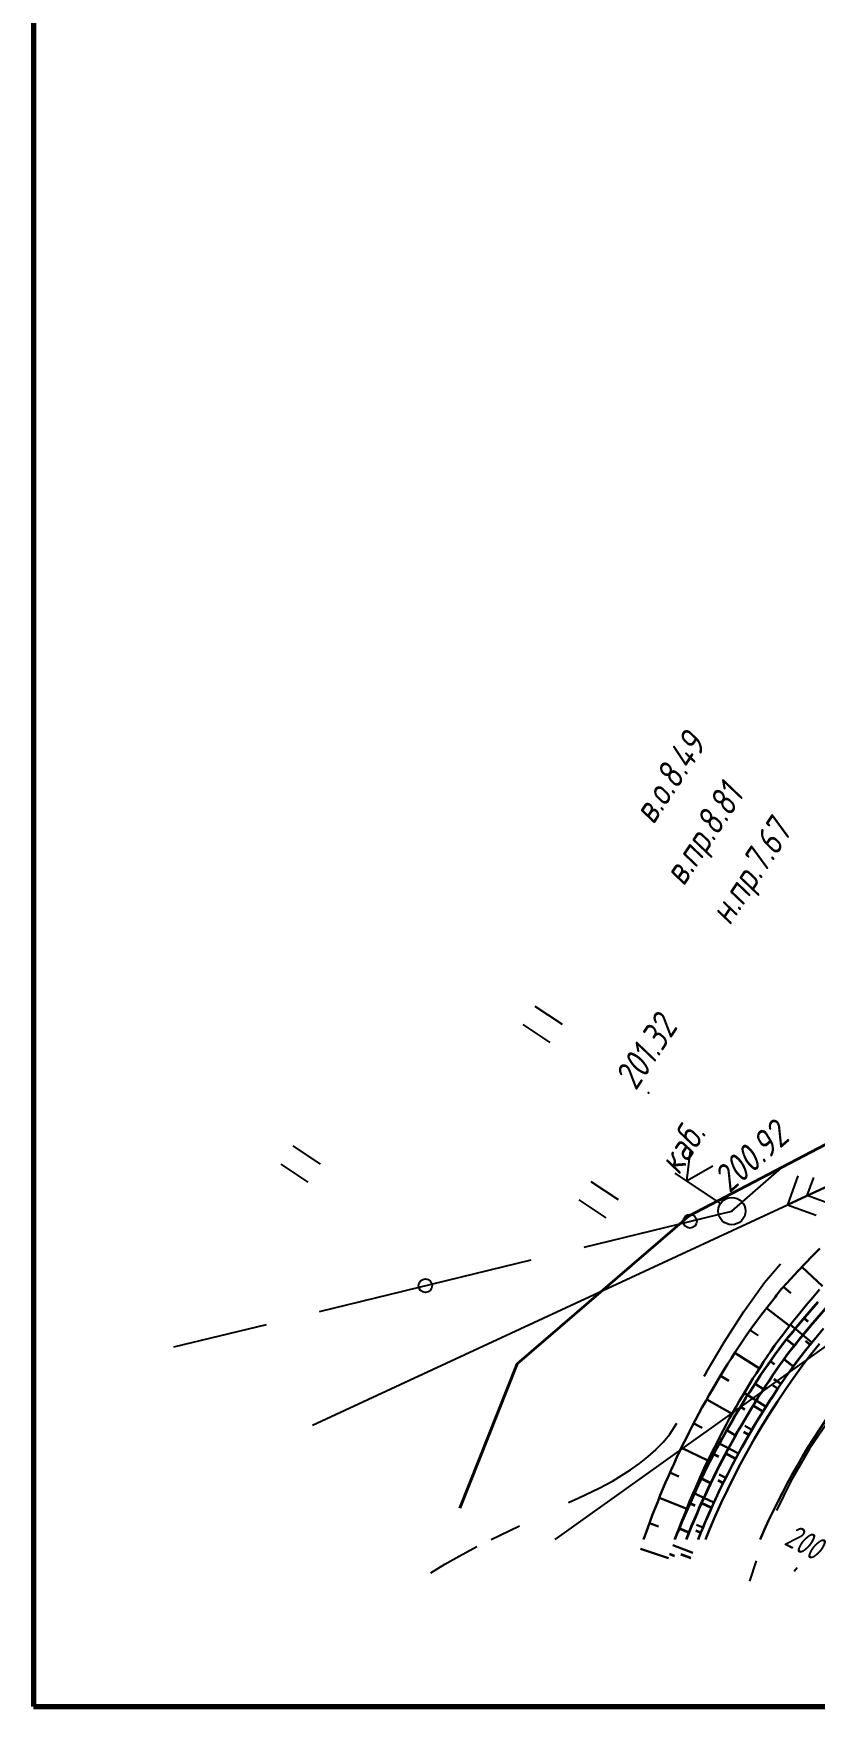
# Model space of a CAD drawing. Header units: millimetres. Extents: x 1808 to 2910, y -1045 to 155.
# Drawn here: x 1844.1 to 1901.4, y -130.5 to -7.8 of the extents above; entities that cross this region are included whole.
import ezdxf

# ---------------------------------------------------------------- set-up
doc = ezdxf.new("R2010")
doc.units = ezdxf.units.MM
doc.linetypes.add('CONTI', pattern=[0])
for name, color, linetype, lineweight in [('10', 1, 'Continuous', 35), ('КОПИЯ_ОСЬ_13_ОТКОСЫ', 7, 'Continuous', 30), ('КОПИЯ_ОСЬ_ГРАНИЦЫ_ПОЛОС', 7, 'Continuous', 30), ('ОСЬ_ВЕРХ_ПОКРЫТИЯ_ГРАНИЦЫ_ПОЛОС', 7, 'Continuous', 30), ('ОСЬ_ВЕРХ_ПОКРЫТИЯ_ОСЬ', 1, 'Continuous', 30), ('Ось_примыкания', 1, 'Continuous', 35)]:
    doc.layers.add(name, color=color, linetype=linetype, lineweight=lineweight)
for name, color, linetype in [('_Оформление', 7, 'Continuous'), ('GOR_BDEFAULT', 212, 'CONTI'), ('NAD_MDEFAULT', 7, 'CONTI'), ('PI_OTDEFAULT', 172, 'CONTI'), ('PI_TTDEFAULT', 5, 'CONTI'), ('PLN_O', 7, 'CONTI'), ('SIT_LDEFAULT', 7, 'CONTI'), ('USLZNDEFAULT', 7, 'CONTI'), ('ZAPSKDEFAULT', 7, 'CONTI'), ('КОПИЯ_ОСЬ_ТАНГЕНСЫ', 1, 'Continuous'), ('ОСЬ_ВЕРХ_ПОКРЫТИЯ_ОТКОСЫ', 7, 'Continuous')]:
    doc.layers.add(name, color=color, linetype=linetype)
doc.styles.add('eskd', font='isocpeur.ttf', dxfattribs={"width": 1.2, "height": 2})
doc.styles.add('SHRFT', font='isocpeui.ttf')

# ---------------------------------------------------------------- blocks, each defined once
blk = doc.blocks.new('BL_2011')
at = {"color": 0}
for p, q in [((0, 0), (0, 2.4)), ((1.6, 0), (1.6, 2.4))]:
    blk.add_line(p, q, dxfattribs=at)
blk = doc.blocks.new('BL_4017')
at = {"color": 0}
for p, q in [((0, 1), (0, 5)), ((2, 5), (0, 4)), ((0, 4), (2, 3))]:
    blk.add_line(p, q, dxfattribs=at)
blk.add_circle((0, 0), 1, dxfattribs=at)

msp = doc.modelspace()

# ---------------------------------------------------------------- linework, layer by layer
at = {"layer": '10'}
for points in [[(2382.69, 127.33), (2304.69, 117.93), (2248.38, 103.31), (2232.75, 96.81), (2234.74, 91.43), (2189.64, 71.97), (2156, 57.46), (2151.97, 61.61), (2129.33, 51.95), (2020.8, 1.33), (1972.53, -32.75), (1978.89, -39.35), (1952.55, -57.17), (1943.27, -65.07), (1934.81, -72.26), (1892.21, -94.53), (1879.6, -105.38), (1875.38, -115.96)], [(1875.38, -115.96), (1879.6, -105.38), (1892.21, -94.53), (1934.81, -72.26), (1943.27, -65.07), (1952.55, -57.17), (1978.89, -39.35), (1972.53, -32.75), (2020.8, 1.33), (2129.33, 51.95)]]:
    msp.add_lwpolyline(points, dxfattribs=at)
at = {"layer": '_Оформление', "lineweight": 70, "ltscale": 200}
msp.add_lwpolyline([(2884.31, 155.37), (1844.1, 155.37), (1844.1, -130.51), (2884.31, -130.51)], close=True, dxfattribs=at)
at = {"layer": 'PI_TTDEFAULT', "color": 5}
for p in [(1889.23, -85.51, 201.32), (1895.35, -94.17, 200.92)]:
    msp.add_point(p, dxfattribs=at)
at = {"layer": 'PLN_O'}
for p, q in [((1895.35, -94.17), (1899, -90.99)), ((1884.51, -96.81), (1895.35, -94.17)), ((1865.08, -101.53), (1880.63, -97.75)), ((1854.39, -104.13), (1861.19, -102.48))]:
    msp.add_line(p, q, dxfattribs=at)
for centre in [(1892.28, -94.92), (1872.86, -99.64)]:
    msp.add_circle(centre, 0.5, dxfattribs=at)
at = {"layer": 'SIT_LDEFAULT', "color": 7}
for p, q in [((1864.57, -109.87), (1906.68, -90.34)), ((1905.77, -90.76), (1899.43, -93.71)), ((1900.2, -91.58), (1899.43, -93.71)), ((1900.87, -93.03), (1901.36, -91.7)), ((1902.21, -93.52), (1900.87, -93.03)), ((1899.43, -93.71), (1901.54, -94.48)), ((1897.74, -99.41), (1898.93, -98.03)), ((1896.22, -101.53), (1897.74, -99.41)), ((1894.79, -103.78), (1896.22, -101.53)), ((1893.47, -106), (1894.78, -103.78)), ((1893.32, -106.28), (1893.48, -106)), ((1890.81, -110.53), (1891.32, -109.73)), ((1902.58, -109.36), (1901.06, -111.62)), ((1889.76, -111.68), (1890.31, -111.12)), ((1890.31, -111.12), (1890.81, -110.53)), ((1901.06, -111.62), (1899.69, -113.99)), ((1887.92, -113.14), (1888.57, -112.69)), ((1888.57, -112.69), (1889.18, -112.19)), ((1889.19, -112.19), (1889.77, -111.68)), ((1885.61, -114.49), (1886.6, -113.97)), ((1886.6, -113.97), (1887.26, -113.57)), ((1887.26, -113.57), (1887.92, -113.14)), ((1899.69, -113.99), (1898.62, -116.12)), ((1883.37, -115.55), (1884.11, -115.21)), ((1884.11, -115.21), (1885.61, -114.49)), ((1878.36, -117.93), (1879.76, -117.26)), ((1875.35, -119.47), (1876.64, -118.77)), ((1877.7, -118.26), (1878.36, -117.93)), ((1873.26, -120.7), (1874.3, -120.07)), ((1874.3, -120.07), (1875.35, -119.47)), ((1897.13, -119.83), (1896.64, -121.31)), ((1899.92, -120.57), (1900.15, -120.32))]:
    msp.add_line(p, q, dxfattribs=at)
at = {"layer": 'КОПИЯ_ОСЬ_13_ОТКОСЫ'}
for points in [[(1888.87, -118.26), (1889.01, -117.87), (1889.18, -117.39), (1889.36, -116.91), (1889.54, -116.43), (1889.72, -115.96), (1889.91, -115.49), (1890.1, -115.01), (1890.29, -114.54), (1890.49, -114.08), (1890.7, -113.61), (1890.9, -113.14), (1891.11, -112.68), (1891.32, -112.22), (1891.54, -111.76), (1891.76, -111.3), (1891.99, -110.84), (1892.22, -110.39), (1892.45, -109.94), (1892.68, -109.49), (1892.93, -109.02), (1893.18, -108.56), (1893.44, -108.11), (1893.69, -107.65), (1893.96, -107.2), (1894.22, -106.74), (1894.49, -106.29), (1894.76, -105.85), (1895.04, -105.4), (1895.32, -104.96), (1895.6, -104.52), (1895.89, -104.08), (1896.18, -103.64), (1896.48, -103.21), (1896.78, -102.78), (1897.12, -102.31), (1897.47, -101.84), (1897.83, -101.38), (1898.19, -100.92), (1898.55, -100.46), (1898.63, -100.34), (1898.71, -100.23), (1898.8, -100.13), (1898.88, -100.02), (1898.97, -99.91), (1899.06, -99.81), (1899.67, -99.13), (1900.2, -98.57), (1900.73, -98.01), (1901.26, -97.45), (1901.8, -96.91)], [(1900.49, -98.25), (1902, -99.68)], [(1891.18, -118.26), (1891.2, -118.2), (1891.37, -117.74), (1891.54, -117.29), (1891.71, -116.83), (1891.89, -116.38), (1892.07, -115.93), (1892.25, -115.48), (1892.44, -115.03), (1892.63, -114.58), (1892.83, -114.14), (1893.02, -113.69), (1893.23, -113.25), (1893.43, -112.81), (1893.64, -112.37), (1893.85, -111.93), (1894.07, -111.5), (1894.29, -111.07), (1894.51, -110.64), (1894.73, -110.21), (1894.96, -109.79), (1895.19, -109.37), (1895.43, -108.94), (1895.66, -108.52), (1895.9, -108.11), (1896.15, -107.69), (1896.4, -107.28), (1896.65, -106.87), (1896.9, -106.46), (1897.16, -106.05), (1897.42, -105.64), (1897.68, -105.24), (1897.95, -104.84), (1898.22, -104.44), (1898.49, -104.04), (1898.83, -103.59), (1899.17, -103.14), (1899.52, -102.69), (1899.86, -102.24), (1900.21, -101.8), (1900.81, -101.07), (1901.29, -100.5), (1901.78, -99.93)], [(1891.18, -118.26), (1891.2, -118.2), (1891.37, -117.74), (1891.54, -117.29), (1891.71, -116.83), (1891.89, -116.38), (1892.07, -115.93), (1892.25, -115.48), (1892.44, -115.03), (1892.63, -114.58), (1892.83, -114.14), (1893.02, -113.69), (1893.23, -113.25), (1893.43, -112.81), (1893.64, -112.37), (1893.85, -111.93), (1894.07, -111.5), (1894.29, -111.07), (1894.51, -110.64), (1894.73, -110.21), (1894.96, -109.79), (1895.19, -109.37), (1895.43, -108.94), (1895.66, -108.52), (1895.9, -108.11), (1896.15, -107.69), (1896.4, -107.28), (1896.65, -106.87), (1896.9, -106.46), (1897.16, -106.05), (1897.42, -105.64), (1897.68, -105.24), (1897.95, -104.84), (1898.22, -104.44), (1898.49, -104.04), (1898.83, -103.59), (1899.17, -103.14), (1899.52, -102.69), (1899.86, -102.24), (1900.21, -101.8), (1900.81, -101.07), (1901.29, -100.5), (1901.78, -99.93)], [(1899.14, -99.72), (1899.67, -100.2)], [(1897.89, -101.29), (1899.59, -102.6)], [(1896.69, -102.9), (1897.28, -103.3)], [(1901.23, -103.8), (1899.65, -102.52)], [(1892.88, -118.26), (1892.89, -118.23), (1893.06, -117.8), (1893.24, -117.37), (1893.42, -116.94), (1893.61, -116.51), (1893.8, -116.08), (1893.99, -115.66), (1894.18, -115.24), (1894.38, -114.82), (1894.58, -114.39), (1894.79, -113.98), (1895, -113.56), (1895.21, -113.14), (1895.42, -112.73), (1895.64, -112.32), (1895.86, -111.91), (1896.09, -111.5), (1896.32, -111.09), (1896.55, -110.69), (1896.78, -110.29), (1897.02, -109.88), (1897.26, -109.48), (1897.5, -109.09), (1897.75, -108.69), (1898, -108.3), (1898.25, -107.91), (1898.51, -107.52), (1898.76, -107.13), (1899.03, -106.74), (1899.29, -106.36), (1899.56, -105.98), (1899.83, -105.6), (1900.1, -105.22), (1900.44, -104.79), (1900.78, -104.36), (1901.12, -103.93), (1901.46, -103.51)], [(1895.58, -104.56), (1897.37, -105.72)], [(1894.52, -106.25), (1895.13, -106.62)], [(1898.96, -106.85), (1898.44, -106.49)], [(1897.86, -108.52), (1896.26, -107.5)], [(1893.51, -107.98), (1895.38, -109.03)], [(1892.55, -109.75), (1893.18, -110.08)], [(1896.82, -110.22), (1896.3, -109.92)], [(1891.65, -111.54), (1893.59, -112.47)], [(1895.83, -111.96), (1894.26, -111.11)], [(1890.81, -113.35), (1891.47, -113.64)], [(1894.91, -113.74), (1894.41, -113.49)], [(1890.03, -115.19), (1892.04, -116.01)], [(1894.04, -115.54), (1892.52, -114.84)], [(1889.3, -117.06), (1889.98, -117.31)], [(1893.24, -117.37), (1892.76, -117.17)], [(1888.64, -118.94), (1890.7, -119.63)], [(1892.5, -119.23), (1891.03, -118.67)]]:
    msp.add_lwpolyline(points, dxfattribs=at)
at = {"layer": 'КОПИЯ_ОСЬ_ГРАНИЦЫ_ПОЛОС'}
msp.add_lwpolyline([(1901.79, -103.9), (1901.14, -104.7), (1900.51, -105.52), (1899.89, -106.38), (1899.28, -107.26), (1898.69, -108.14), (1898.12, -109.04), (1897.56, -109.94), (1897.02, -110.86), (1896.5, -111.78), (1895.99, -112.71), (1895.5, -113.66), (1895.03, -114.61), (1894.57, -115.57), (1894.13, -116.54), (1893.71, -117.52), (1893.41, -118.26)], dxfattribs=at)
at = {"layer": 'КОПИЯ_ОСЬ_ТАНГЕНСЫ'}
msp.add_line((1882.38, -118.26), (2034.48, -9.69), dxfattribs=at)
at = {"layer": 'ОСЬ_ВЕРХ_ПОКРЫТИЯ_ГРАНИЦЫ_ПОЛОС'}
for points in [[(1892.87, -118.26), (1893.25, -117.32), (1893.67, -116.34), (1894.12, -115.36), (1894.58, -114.39), (1895.05, -113.43), (1895.55, -112.48), (1896.06, -111.54), (1896.59, -110.61), (1897.13, -109.68), (1897.69, -108.77), (1898.27, -107.87), (1898.87, -106.97), (1899.48, -106.09), (1900.11, -105.22), (1900.75, -104.39), (1901.41, -103.58), (1902.07, -102.78)], [(1893.41, -118.26), (1893.71, -117.52), (1894.13, -116.54), (1894.57, -115.57), (1895.03, -114.61), (1895.5, -113.66), (1895.99, -112.71), (1896.5, -111.78), (1897.02, -110.86), (1897.56, -109.94), (1898.12, -109.04), (1898.69, -108.14), (1899.28, -107.26), (1899.89, -106.38), (1900.51, -105.52), (1901.14, -104.7), (1901.79, -103.9)]]:
    msp.add_lwpolyline(points, dxfattribs=at)
at = {"layer": 'ОСЬ_ВЕРХ_ПОКРЫТИЯ_ОСЬ'}
msp.add_lwpolyline([(1897.42, -118.26, -0.055386), (1903.48, -107.73)], format="xyb", dxfattribs=at)
at = {"layer": 'ОСЬ_ВЕРХ_ПОКРЫТИЯ_ОТКОСЫ'}
msp.add_lwpolyline([(1892.88, -118.26), (1892.89, -118.23), (1893.06, -117.8), (1893.24, -117.37), (1893.42, -116.94), (1893.61, -116.51), (1893.8, -116.08), (1893.99, -115.66), (1894.18, -115.24), (1894.38, -114.82), (1894.58, -114.39), (1894.79, -113.98), (1895, -113.56), (1895.21, -113.14), (1895.42, -112.73), (1895.64, -112.32), (1895.86, -111.91), (1896.09, -111.5), (1896.32, -111.09), (1896.55, -110.69), (1896.78, -110.29), (1897.02, -109.88), (1897.26, -109.48), (1897.5, -109.09), (1897.75, -108.69), (1898, -108.3), (1898.25, -107.91), (1898.51, -107.52), (1898.76, -107.13), (1899.03, -106.74), (1899.29, -106.36), (1899.56, -105.98), (1899.83, -105.6), (1900.1, -105.22), (1900.44, -104.79), (1900.78, -104.36), (1901.12, -103.93), (1901.46, -103.51)], dxfattribs=at)
at = {"layer": 'Ось_примыкания', "color": 0}
for p, q in [((1900.65, -102.03), (1900.93, -102.27)), ((1899.38, -103.58), (1899.96, -104.03)), ((1901.09, -103.98), (1900.76, -103.71)), ((1898.19, -105.18), (1898.49, -105.39)), ((1899.86, -105.56), (1899.18, -105.06)), ((1897.06, -106.83), (1897.68, -107.24)), ((1898.72, -107.2), (1898.37, -106.96)), ((1895.99, -108.52), (1896.31, -108.72)), ((1897.63, -108.88), (1896.92, -108.43)), ((1894.98, -110.25), (1895.63, -110.62)), ((1896.6, -110.59), (1896.24, -110.38)), ((1894.02, -112), (1894.36, -112.18)), ((1895.63, -112.34), (1894.9, -111.95)), ((1893.12, -113.79), (1893.81, -114.12)), ((1894.72, -114.12), (1894.35, -113.94)), ((1892.28, -115.6), (1892.64, -115.76)), ((1893.87, -115.93), (1893.13, -115.6)), ((1891.5, -117.44), (1892.22, -117.74)), ((1893.08, -117.77), (1892.71, -117.61)), ((1890.78, -119.31), (1891.15, -119.45)), ((1892.35, -119.63), (1891.6, -119.35))]:
    msp.add_line(p, q, dxfattribs=at)
for points in [[(1891.18, -118.26), (1891.2, -118.22), (1891.37, -117.77), (1891.55, -117.32), (1891.74, -116.87), (1891.92, -116.43), (1892.11, -115.98), (1892.31, -115.54), (1892.51, -115.1), (1892.71, -114.66), (1892.91, -114.23), (1893.12, -113.79), (1893.33, -113.36), (1893.55, -112.93), (1893.76, -112.5), (1893.99, -112.07), (1894.21, -111.64), (1894.44, -111.21), (1894.67, -110.79), (1894.91, -110.37), (1895.15, -109.95), (1895.39, -109.53), (1895.63, -109.12), (1895.88, -108.7), (1896.13, -108.29), (1896.39, -107.88), (1896.65, -107.47), (1896.91, -107.07), (1897.17, -106.66), (1897.44, -106.26), (1897.71, -105.86), (1897.99, -105.47), (1898.26, -105.07), (1898.54, -104.68), (1898.83, -104.29), (1899.17, -103.84), (1899.52, -103.4), (1899.87, -102.97), (1900.23, -102.53), (1900.59, -102.1), (1901.19, -101.39), (1901.68, -100.83)], [(1892.02, -118.26), (1892.1, -118.05), (1892.27, -117.61), (1892.45, -117.17), (1892.64, -116.73), (1892.82, -116.29), (1893.01, -115.86), (1893.21, -115.42), (1893.41, -114.99), (1893.61, -114.55), (1893.81, -114.12), (1894.02, -113.69), (1894.23, -113.27), (1894.44, -112.84), (1894.66, -112.42), (1894.88, -111.99), (1895.11, -111.57), (1895.33, -111.16), (1895.57, -110.74), (1895.8, -110.32), (1896.04, -109.91), (1896.28, -109.5), (1896.52, -109.09), (1896.77, -108.68), (1897.02, -108.28), (1897.27, -107.87), (1897.53, -107.47), (1897.79, -107.07), (1898.06, -106.67), (1898.32, -106.28), (1898.59, -105.89), (1898.86, -105.5), (1899.14, -105.11), (1899.42, -104.72), (1899.76, -104.28), (1900.1, -103.85), (1900.45, -103.41), (1900.8, -102.98), (1901.16, -102.56), (1902.39, -101.11)]]:
    msp.add_lwpolyline(points, dxfattribs=at)

# ---------------------------------------------------------------- block references
at = {"layer": 'USLZNDEFAULT', "color": 7, "rotation": 56.41206077923889}
msp.add_blockref('BL_4017', (1895.35, -94.17), dxfattribs=at)
at = {"layer": 'ZAPSKDEFAULT', "color": 7, "rotation": 56.41206077923889}
for p in [(1882.03, -81.82), (1864.27, -92.06), (1886.14, -94.68)]:
    msp.add_blockref('BL_2011', p, dxfattribs=at)

# ---------------------------------------------------------------- texts
at = {"layer": 'GOR_BDEFAULT', "color": 212, "style": 'SHRFT', "width": 0.75}
msp.add_text('200', height=1.722, rotation=332.1549, dxfattribs=at).set_placement((1899.1, -118.59, 200))
at = {"layer": 'NAD_MDEFAULT', "color": 7, "style": 'eskd', "oblique": 10, "width": 0.8}
for s, p in [('в.о.8.49', (1889.59, -65.9)), ('в.пр.8.81', (1891.81, -70.42)), ('н.пр.7.67', (1895.2, -73.3)), ('каб.', (1891.45, -91.6))]:
    msp.add_text(s, height=2, rotation=56.4121, dxfattribs=at).set_placement(p)
at = {"layer": 'PI_OTDEFAULT', "color": 172, "style": 'eskd', "oblique": 10, "width": 0.8}
for s, rotation, p in [('201.32', 56.4121, (1888.3, -85.41)), ('200.92', 41.47, (1895.17, -92.91))]:
    msp.add_text(s, height=2, rotation=rotation, dxfattribs=at).set_placement(p)

doc.saveas('drawing.dxf')
